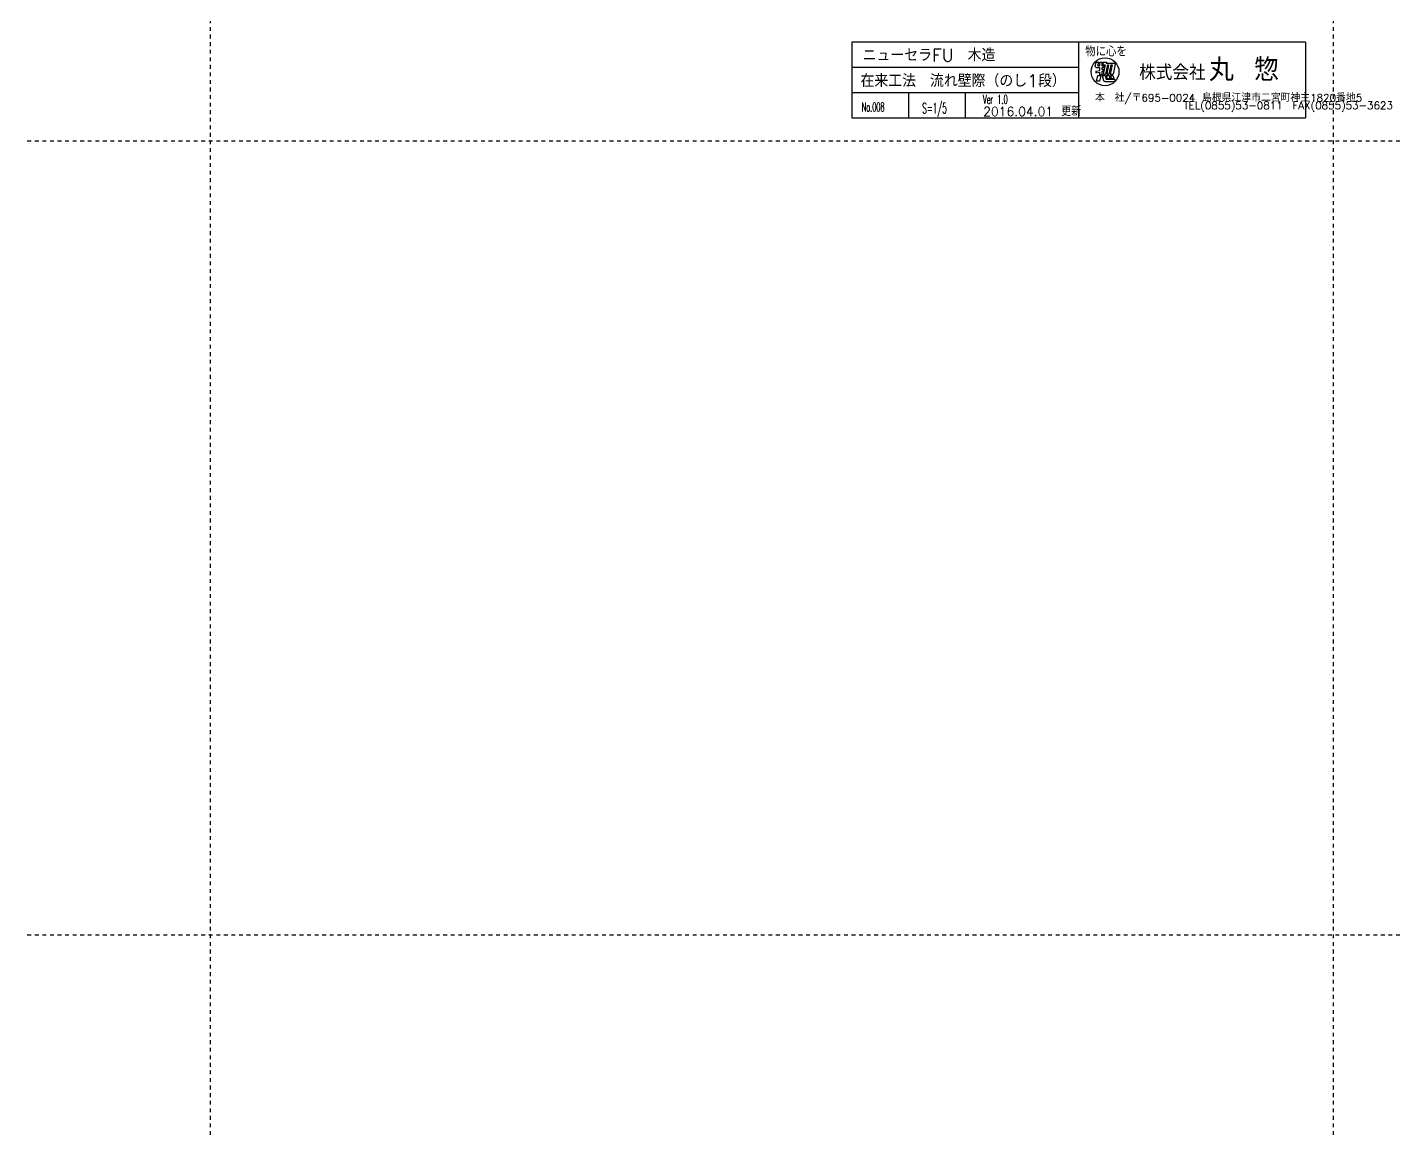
# Model space of a CAD drawing. Extents: x -1727 to 4652, y -2364 to 3340.
# Drawn here: x -1727 to 80, y -2364 to -900 of the extents above; entities that cross this region are included whole.
import ezdxf

# ---------------------------------------------------------------- set-up
doc = ezdxf.new("R2010")
doc.units = 0
doc.header["$LTSCALE"] = 5
doc.linetypes.add('DOT', pattern=[2, 1, -1])
doc.layers.add('0-0', color=7, linetype='CONTINUOUS')
doc.layers.add('0-A', color=7, linetype='CONTINUOUS')
doc.styles.get("Standard").update_dxf_attribs({"font": 'txt.shx', "bigfont": 'extfont.shx'})

msp = doc.modelspace()

# ---------------------------------------------------------------- linework, layer by layer
at = {"layer": '0-0', "color": 7, "linetype": 'CONTINUOUS'}
for p, q in [((-36.506, -919.6573), (-636.506, -919.6573)), ((-636.506, -919.6573), (-636.506, -1019.6573)), ((-336.506, -919.6573), (-336.506, -1019.6573)), ((-36.506, -919.6573), (-36.506, -1019.6573)), ((-336.506, -952.9907), (-636.506, -952.9907)), ((-314.8072, -951.6949), (-313.3294, -945.8791)), ((-314.8072, -951.6949), (-313.5114, -952.9774)), ((-313.8585, -957.9387), (-309.152, -956.737)), ((-313.5114, -952.9774), (-309.152, -952.9774)), ((-313.3294, -945.8791), (-309.9856, -945.8791)), ((-310.9695, -950.7153), (-309.9856, -945.8791)), ((-310.9695, -950.7153), (-309.152, -950.7153)), ((-309.152, -945.8791), (-309.152, -950.7153)), ((-309.152, -945.8791), (-305.2908, -945.8791)), ((-309.152, -952.9774), (-309.152, -956.737)), ((-305.2908, -950.7153), (-305.2908, -945.8791)), ((-305.2908, -950.7153), (-303.475, -950.7153)), ((-305.2908, -955.7512), (-305.2908, -952.9774)), ((-305.2908, -952.9774), (-303.475, -952.9774)), ((-305.2908, -955.7512), (-303.7076, -955.3469)), ((-305.2908, -957.937), (-304.0316, -957.6155)), ((-303.9261, -945.7406), (-304.6578, -949.3372)), ((-304.6578, -949.3372), (-301.5993, -949.3372)), ((-301.5993, -949.3372), (-304.1712, -961.9794)), ((-303.7076, -955.3469), (-304.0316, -957.6155)), ((-303.9261, -945.7406), (-299.6987, -945.7406)), ((-303.475, -950.7153), (-303.475, -952.9774)), ((-298.5261, -949.3372), (-301.098, -961.9794)), ((-299.6987, -945.7406), (-300.039, -947.4131)), ((-300.039, -947.4131), (-288.8883, -947.4131)), ((-296.841, -949.3372), (-299.4129, -961.9794)), ((-298.5261, -949.3372), (-296.841, -949.3372)), ((-293.9946, -949.3372), (-296.5665, -961.9794)), ((-292.2937, -949.3372), (-294.8656, -961.9794)), ((-293.9946, -949.3372), (-292.2937, -949.3372)), ((-288.247, -948.4968), (-290.9899, -961.9794)), ((-313.8585, -957.9387), (-313.8585, -960.1245)), ((-313.8585, -960.1245), (-309.152, -958.9228)), ((-311.5392, -963.4821), (-313.3735, -971.2213)), ((-308.9636, -971.2213), (-313.3735, -971.2213)), ((-311.5392, -963.4821), (-307.1293, -963.4821)), ((-309.386, -962.3814), (-305.2908, -962.3814)), ((-309.152, -958.9228), (-309.152, -962.4594)), ((-307.1293, -963.4821), (-308.9636, -971.2213)), ((-305.5976, -963.4821), (-303.6853, -970.1773)), ((-305.5976, -963.4821), (-301.4996, -963.4821)), ((-305.2908, -962.3814), (-305.2908, -957.937)), ((-304.1712, -961.9794), (-301.098, -961.9794)), ((-301.4996, -963.4821), (-300.0227, -968.1976)), ((-301.034, -971.4013), (-288.6724, -971.4013)), ((-300.0227, -968.1976), (-289.0108, -968.1976)), ((-299.9355, -963.4821), (-298.6729, -967.5137)), ((-299.9355, -963.4821), (-296.3489, -963.4821)), ((-299.4129, -961.9794), (-296.5665, -961.9794)), ((-298.6729, -967.5137), (-295.0862, -967.5137)), ((-296.3489, -963.4821), (-295.0862, -967.5137)), ((-294.8656, -961.9794), (-290.9899, -961.9794)), ((-294.5653, -963.4821), (-293.3026, -967.5137)), ((-294.5653, -963.4821), (-291.1186, -963.4821)), ((-293.3026, -967.5137), (-289.8559, -967.5137)), ((-291.1186, -963.4821), (-289.8559, -967.5137)), ((-289.0108, -968.1976), (-288.6724, -971.4013)), ((-336.506, -986.324), (-636.506, -986.324)), ((-561.506, -986.324), (-561.506, -1019.6573)), ((-486.506, -986.324), (-486.506, -1019.6573)), ((-636.506, -1019.6573), (-36.506, -1019.6573))]:
    msp.add_line(p, q, dxfattribs=at)
msp.add_circle((-301.6509, -958.6021), 18.4473, dxfattribs=at)
for centre, radius, start, end in [((-289.7805, -948.6727), 1.5436, 6.5455, 54.6882), ((-301.3835, -968.6748), 2.7488, 213.1353, 277.3045)]:
    msp.add_arc(centre, radius, start, end, dxfattribs=at)
at = {"layer": '0-0', "color": 7}
for p in [(-1485, -1050), (0, -1050), (-1485, -2100)]:
    msp.add_point(p, dxfattribs=at)
at = {"layer": '0-A', "color": 7, "linetype": 'DOT'}
for p, q in [((-1485, 3340.4795), (-1485, -2364.3434)), ((0, 3340.4795), (0, -2364.3434)), ((-1726.8095, -1050), (4652.0253, -1050)), ((-1726.8095, -2100), (4652.0253, -2100))]:
    msp.add_line(p, q, dxfattribs=at)

# ---------------------------------------------------------------- texts
at = {"layer": '0-0', "color": 7}
for s, height, p in [('ニューセラFU\u3000木造', 16.7, (-622.201, -944.8836)), ('物に心を', 12.5, (-327.8191, -938.2052)), ('丸 惣', 30, (-164.2557, -971.0184)), ('株式会社', 20, (-256.5769, -969.556)), ('在来工法\u3000流れ壁際（のし1段）', 16.7, (-625.0261, -978.7845)), ('本\u3000社/〒695-0024 島根県江津市二宮町神主1820番地5  ', 10, (-314.8843, -998.112)), ('2016.04.01 更新', 12, (-462.8225, -1017.1598)), ('\u3000\u3000\u3000\u3000\u3000\u3000\u3000\u3000\u3000TEL(0855)53-0811\u3000FAX(0855)53-3623', 10, (-314.8843, -1008.112))]:
    msp.add_text(s, height=height, dxfattribs=at).set_placement(p)
at = {"layer": '0-0', "color": 7, "width": 0.5}
for s, height, p in [('Ver 1.0', 12, (-462.9149, -1000.9464)), ('No.008', 12, (-623.3542, -1011.1289)), ('S=1/5', 14, (-543.3086, -1013.691))]:
    msp.add_text(s, height=height, dxfattribs=at).set_placement(p)

doc.saveas('drawing.dxf')
